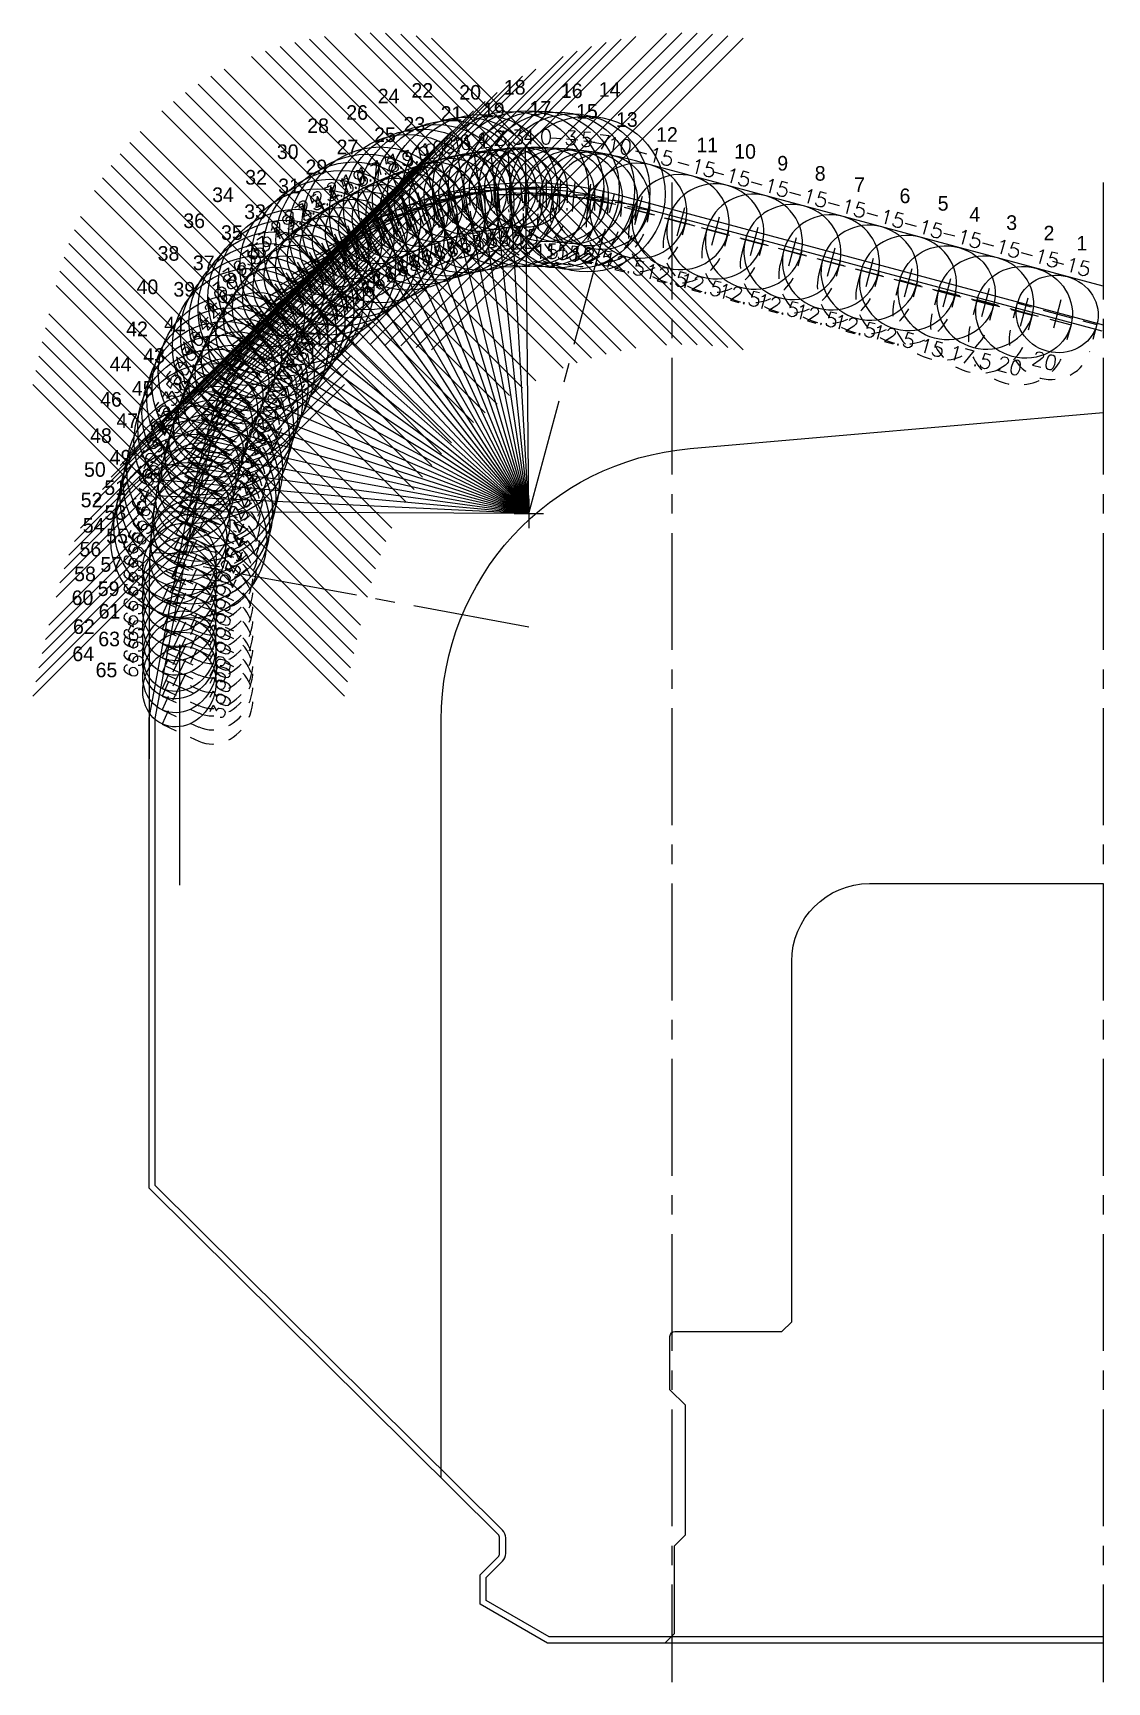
# Model space of a CAD drawing. Extents: x 34 to 150, y -20 to 22.
# Drawn here: x 83.56 to 90.46, y -10.13 to 0.45 of the extents above; entities that cross this region are included whole.
import ezdxf
from ezdxf.enums import TextEntityAlignment as Align

# ---------------------------------------------------------------- set-up
doc = ezdxf.new("R2010")
doc.units = 0
doc.header["$MEASUREMENT"] = 0
doc.header["$PDMODE"] = 35
doc.linetypes.add('CENTER2', pattern=[1.125, 0.75, -0.125, 0.125, -0.125])
doc.linetypes.add('HIDDEN2', pattern=[0.1875, 0.125, -0.0625])
doc.layers.get('0').update_dxf_attribs({"linetype": 'CONTINUOUS'})
for name, color, linetype in [('Blade1', 40, 'CONTINUOUS'), ('Blade3', 210, 'CONTINUOUS'), ('Blade5', 112, 'CONTINUOUS'), ('CDG-37977R1', 7, 'CONTINUOUS'), ('CLine', 5, 'CENTER2'), ('Dims', 4, 'CONTINUOUS'), ('TEXT', 3, 'CONTINUOUS')]:
    doc.layers.add(name, color=color, linetype=linetype)
for name, color, linetype, true_color in [('Blade2', 7, 'CONTINUOUS', 0xcccc00), ('Blade4', 7, 'CONTINUOUS', 0x00cccc), ('Blade6', 190, 'CONTINUOUS', 0x7f00ff), ('Blade7', 7, 'CONTINUOUS', 0xcc00cc)]:
    doc.layers.add(name, color=color, linetype=linetype, true_color=true_color)
doc.styles.add('RomanS', font='romans')

# ---------------------------------------------------------------- blocks, each defined once
blk = doc.blocks.new('CMark')
at = {"layer": 'CLine'}
for p, q in [((-0.094, 0), (0.094, 0)), ((0, 0.094), (0, -0.094))]:
    blk.add_line(p, q, dxfattribs=at)
blk = doc.blocks.new('1313@20')
for p, q in [((-0.17, 0), (-0.265, 0)), ((0.171, 0), (0.264, 0))]:
    blk.add_line(p, q)
at = {"color": 8, "linetype": 'HIDDEN2', "ltscale": 0.5}
blk.add_line((-0.265, 0), (-0.265, -0.178), dxfattribs=at)
at = {"color": 8, "linetype": 'HIDDEN2', "ltscale": 0.5, "flags": 128}
blk.add_lwpolyline([(0.264, 0), (0.264, -0.178)], dxfattribs=at)
blk.add_ellipse((0, 0), major_axis=(0.264, 0), ratio=0.939693)
at = {"color": 8, "linetype": 'HIDDEN2', "ltscale": 0.5}
blk.add_ellipse((0, -0.178), major_axis=(0.264, 0), ratio=0.939693, start_param=3.141593, end_param=6.283185, dxfattribs=at)
blk.add_blockref('CMark', (0, 0))
at = {"style": 'RomanS'}
blk.add_text('20', height=0.094, dxfattribs=at).set_placement((0, -0.311), align=Align.MIDDLE_CENTER)
blk.add_attdef('ANG', text='', height=0.094, dxfattribs=at).set_placement((0, 0.251), align=Align.BOTTOM_CENTER)
blk = doc.blocks.new('1613@12.5')
for p, q in [((-0.17, 0), (-0.312, 0)), ((0.171, 0), (0.312, 0))]:
    blk.add_line(p, q)
at = {"color": 8, "linetype": 'HIDDEN2', "ltscale": 0.5}
blk.add_line((-0.312, 0), (-0.312, -0.09), dxfattribs=at)
at = {"color": 8, "linetype": 'HIDDEN2', "ltscale": 0.5, "flags": 128}
blk.add_lwpolyline([(0.312, 0.022), (0.312, -0.09)], dxfattribs=at)
blk.add_ellipse((0, 0), major_axis=(-0.312, 0), ratio=0.97632, start_param=3.141593, end_param=9.424778)
at = {"color": 8, "linetype": 'HIDDEN2', "ltscale": 0.5}
blk.add_ellipse((0, -0.09), major_axis=(-0.312, 0), ratio=0.97632, start_param=0, end_param=3.141593, dxfattribs=at)
blk.add_blockref('CMark', (0, 0))
at = {"style": 'RomanS'}
blk.add_text('12.5', height=0.094, dxfattribs=at).set_placement((0, -0.355), align=Align.MIDDLE_CENTER)
blk.add_attdef('ANG', text='', height=0.094, dxfattribs=at).set_placement((0, 0.298), align=Align.BOTTOM_CENTER)
blk = doc.blocks.new('1313@15')
for p, q in [((-0.17, 0), (-0.265, 0)), ((0.171, 0), (0.264, 0))]:
    blk.add_line(p, q)
at = {"color": 8, "linetype": 'HIDDEN2', "ltscale": 0.5}
blk.add_line((-0.265, 0), (-0.265, -0.135), dxfattribs=at)
at = {"color": 8, "linetype": 'HIDDEN2', "ltscale": 0.5, "flags": 128}
blk.add_lwpolyline([(0.264, 0), (0.264, -0.135)], dxfattribs=at)
blk.add_ellipse((0, 0), major_axis=(0.264, 0), ratio=0.965926)
at = {"color": 8, "linetype": 'HIDDEN2', "ltscale": 0.5}
blk.add_ellipse((0, -0.135), major_axis=(0.264, 0), ratio=0.965926, start_param=3.141593, end_param=6.283185, dxfattribs=at)
blk.add_blockref('CMark', (0, 0))
at = {"style": 'RomanS'}
blk.add_text('15', height=0.094, dxfattribs=at).set_placement((0, -0.318), align=Align.MIDDLE_CENTER)
blk.add_attdef('ANG', text='', height=0.094, dxfattribs=at).set_placement((0, 0.251), align=Align.BOTTOM_CENTER)
blk = doc.blocks.new('1313@17')
for p, q in [((-0.17, 0), (-0.265, 0)), ((0.171, 0), (0.264, 0))]:
    blk.add_line(p, q)
at = {"color": 8, "linetype": 'HIDDEN2', "ltscale": 0.5}
blk.add_line((-0.265, 0), (-0.265, -0.152), dxfattribs=at)
at = {"color": 8, "linetype": 'HIDDEN2', "ltscale": 0.5, "flags": 128}
blk.add_lwpolyline([(0.264, 0), (0.264, -0.152)], dxfattribs=at)
blk.add_ellipse((0, 0), major_axis=(0.264, 0), ratio=0.956305)
at = {"color": 8, "linetype": 'HIDDEN2', "ltscale": 0.5}
blk.add_ellipse((0, -0.152), major_axis=(0.264, 0), ratio=0.92388, start_param=3.141593, end_param=6.283185, dxfattribs=at)
blk.add_blockref('CMark', (0, 0))
at = {"style": 'RomanS'}
blk.add_text('17', height=0.094, dxfattribs=at).set_placement((0, -0.311), align=Align.MIDDLE_CENTER)
blk.add_attdef('ANG', text='', height=0.094, dxfattribs=at).set_placement((0, 0.251), align=Align.BOTTOM_CENTER)
blk = doc.blocks.new('1313@19')
for p, q in [((-0.17, 0), (-0.265, 0)), ((0.171, 0), (0.264, 0))]:
    blk.add_line(p, q)
at = {"color": 8, "linetype": 'HIDDEN2', "ltscale": 0.5}
blk.add_line((-0.265, 0), (-0.265, -0.199), dxfattribs=at)
at = {"color": 8, "linetype": 'HIDDEN2', "ltscale": 0.5, "flags": 128}
blk.add_lwpolyline([(0.264, 0), (0.264, -0.199)], dxfattribs=at)
blk.add_ellipse((0, 0), major_axis=(0.264, 0), ratio=0.945519)
at = {"color": 8, "linetype": 'HIDDEN2', "ltscale": 0.5}
blk.add_ellipse((0, -0.199), major_axis=(0.264, 0), ratio=0.92388, start_param=3.141593, end_param=6.283185, dxfattribs=at)
blk.add_blockref('CMark', (0, 0))
at = {"style": 'RomanS'}
blk.add_text('19', height=0.094, dxfattribs=at).set_placement((0, -0.311), align=Align.MIDDLE_CENTER)
blk.add_attdef('ANG', text='', height=0.094, dxfattribs=at).set_placement((0, 0.251), align=Align.BOTTOM_CENTER)
blk = doc.blocks.new('1313@22')
for p, q in [((-0.17, 0), (-0.265, 0)), ((0.171, 0), (0.264, 0))]:
    blk.add_line(p, q)
at = {"color": 8, "linetype": 'HIDDEN2', "ltscale": 0.5}
blk.add_line((-0.265, 0), (-0.265, -0.195), dxfattribs=at)
at = {"color": 8, "linetype": 'HIDDEN2', "ltscale": 0.5, "flags": 128}
blk.add_lwpolyline([(0.264, 0), (0.264, -0.195)], dxfattribs=at)
blk.add_ellipse((0, 0), major_axis=(0.264, 0), ratio=0.927184)
at = {"color": 8, "linetype": 'HIDDEN2', "ltscale": 0.5}
blk.add_ellipse((0, -0.195), major_axis=(0.264, 0), ratio=0.927184, start_param=3.141593, end_param=6.283185, dxfattribs=at)
blk.add_blockref('CMark', (0, 0))
at = {"style": 'RomanS'}
blk.add_text('22', height=0.094, dxfattribs=at).set_placement((0, -0.318), align=Align.MIDDLE_CENTER)
blk.add_attdef('ANG', text='', height=0.094, dxfattribs=at).set_placement((0, 0.251), align=Align.BOTTOM_CENTER)
blk = doc.blocks.new('1313@25')
for p, q in [((-0.17, 0), (-0.265, 0)), ((0.171, 0), (0.264, 0))]:
    blk.add_line(p, q)
at = {"color": 8, "linetype": 'HIDDEN2', "ltscale": 0.5}
blk.add_line((-0.265, 0), (-0.265, -0.22), dxfattribs=at)
at = {"color": 8, "linetype": 'HIDDEN2', "ltscale": 0.5, "flags": 128}
blk.add_lwpolyline([(0.264, 0), (0.264, -0.22)], dxfattribs=at)
blk.add_ellipse((0, 0), major_axis=(0.264, 0), ratio=0.906308)
at = {"color": 8, "linetype": 'HIDDEN2', "ltscale": 0.5}
blk.add_ellipse((0, -0.22), major_axis=(0.264, 0), ratio=0.906308, start_param=3.141593, end_param=6.283185, dxfattribs=at)
blk.add_blockref('CMark', (0, 0))
at = {"style": 'RomanS'}
blk.add_text('25', height=0.094, dxfattribs=at).set_placement((0, -0.302), align=Align.MIDDLE_CENTER)
blk.add_attdef('ANG', text='', height=0.094, dxfattribs=at).set_placement((0, 0.251), align=Align.BOTTOM_CENTER)
blk = doc.blocks.new('1313@30')
for p, q in [((-0.17, 0), (-0.265, 0)), ((0.171, 0), (0.264, 0))]:
    blk.add_line(p, q)
at = {"color": 8, "linetype": 'HIDDEN2', "ltscale": 0.5}
blk.add_line((-0.265, 0), (-0.265, -0.26), dxfattribs=at)
at = {"color": 8, "linetype": 'HIDDEN2', "ltscale": 0.5, "flags": 128}
blk.add_lwpolyline([(0.264, 0), (0.264, -0.26)], dxfattribs=at)
blk.add_ellipse((0, 0), major_axis=(0.264, 0), ratio=0.866025)
at = {"color": 8, "linetype": 'HIDDEN2', "ltscale": 0.5}
blk.add_ellipse((0, -0.26), major_axis=(0.264, 0), ratio=0.866025, start_param=3.141593, end_param=6.283185, dxfattribs=at)
blk.add_blockref('CMark', (0, 0))
at = {"style": 'RomanS'}
blk.add_text('30', height=0.094, dxfattribs=at).set_placement((0, -0.292), align=Align.MIDDLE_CENTER)
blk.add_attdef('ANG', text='', height=0.094, dxfattribs=at).set_placement((0, 0.251), align=Align.BOTTOM_CENTER)
blk = doc.blocks.new('1313@16')
for p, q in [((-0.17, 0), (-0.265, 0)), ((0.171, 0), (0.264, 0))]:
    blk.add_line(p, q)
at = {"color": 8, "linetype": 'HIDDEN2', "ltscale": 0.5}
blk.add_line((-0.265, 0), (-0.265, -0.143), dxfattribs=at)
at = {"color": 8, "linetype": 'HIDDEN2', "ltscale": 0.5, "flags": 128}
blk.add_lwpolyline([(0.264, 0), (0.264, -0.143)], dxfattribs=at)
blk.add_ellipse((0, 0), major_axis=(0.264, 0), ratio=0.961262)
at = {"color": 8, "linetype": 'HIDDEN2', "ltscale": 0.5}
blk.add_ellipse((0, -0.143), major_axis=(0.264, 0), ratio=0.961262, start_param=3.141593, end_param=6.283185, dxfattribs=at)
blk.add_blockref('CMark', (0, 0))
at = {"style": 'RomanS'}
blk.add_text('16', height=0.094, dxfattribs=at).set_placement((0, -0.318), align=Align.MIDDLE_CENTER)
blk.add_attdef('ANG', text='', height=0.094, dxfattribs=at).set_placement((0, 0.251), align=Align.BOTTOM_CENTER)
blk = doc.blocks.new('1313@18')
for p, q in [((-0.17, 0), (-0.265, 0)), ((0.171, 0), (0.264, 0))]:
    blk.add_line(p, q)
at = {"color": 8, "linetype": 'HIDDEN2', "ltscale": 0.5}
blk.add_line((-0.265, 0), (-0.265, -0.161), dxfattribs=at)
at = {"color": 8, "linetype": 'HIDDEN2', "ltscale": 0.5, "flags": 128}
blk.add_lwpolyline([(0.264, 0), (0.264, -0.161)], dxfattribs=at)
blk.add_ellipse((0, 0), major_axis=(0.264, 0), ratio=0.951057)
at = {"color": 8, "linetype": 'HIDDEN2', "ltscale": 0.5}
blk.add_ellipse((0, -0.161), major_axis=(0.264, 0), ratio=0.951057, start_param=3.141593, end_param=6.283185, dxfattribs=at)
blk.add_blockref('CMark', (0, 0))
at = {"style": 'RomanS'}
blk.add_text('18', height=0.094, dxfattribs=at).set_placement((0, -0.318), align=Align.MIDDLE_CENTER)
blk.add_attdef('ANG', text='', height=0.094, dxfattribs=at).set_placement((0, 0.251), align=Align.BOTTOM_CENTER)
blk = doc.blocks.new('1313@21')
for p, q in [((-0.17, 0), (-0.265, 0)), ((0.171, 0), (0.264, 0))]:
    blk.add_line(p, q)
at = {"color": 8, "linetype": 'HIDDEN2', "ltscale": 0.5}
blk.add_line((-0.265, 0), (-0.265, -0.199), dxfattribs=at)
at = {"color": 8, "linetype": 'HIDDEN2', "ltscale": 0.5, "flags": 128}
blk.add_lwpolyline([(0.264, 0), (0.264, -0.199)], dxfattribs=at)
blk.add_ellipse((0, 0), major_axis=(0.264, 0), ratio=0.93358)
at = {"color": 8, "linetype": 'HIDDEN2', "ltscale": 0.5}
blk.add_ellipse((0, -0.199), major_axis=(0.264, 0), ratio=0.92388, start_param=3.141593, end_param=6.283185, dxfattribs=at)
blk.add_blockref('CMark', (0, 0))
at = {"style": 'RomanS'}
blk.add_text('21', height=0.094, dxfattribs=at).set_placement((0, -0.311), align=Align.MIDDLE_CENTER)
blk.add_attdef('ANG', text='', height=0.094, dxfattribs=at).set_placement((0, 0.251), align=Align.BOTTOM_CENTER)
blk = doc.blocks.new('1313@24')
for p, q in [((-0.17, 0), (-0.265, 0)), ((0.171, 0), (0.264, 0))]:
    blk.add_line(p, q)
at = {"color": 8, "linetype": 'HIDDEN2', "ltscale": 0.5}
blk.add_line((-0.265, 0), (-0.265, -0.212), dxfattribs=at)
at = {"color": 8, "linetype": 'HIDDEN2', "ltscale": 0.5, "flags": 128}
blk.add_lwpolyline([(0.264, 0), (0.264, -0.212)], dxfattribs=at)
blk.add_ellipse((0, 0), major_axis=(0.264, 0), ratio=0.913535)
at = {"color": 8, "linetype": 'HIDDEN2', "ltscale": 0.5}
blk.add_ellipse((0, -0.212), major_axis=(0.264, 0), ratio=0.913535, start_param=3.141593, end_param=6.283185, dxfattribs=at)
blk.add_blockref('CMark', (0, 0))
at = {"style": 'RomanS'}
blk.add_text('24', height=0.094, dxfattribs=at).set_placement((0, -0.318), align=Align.MIDDLE_CENTER)
blk.add_attdef('ANG', text='', height=0.094, dxfattribs=at).set_placement((0, 0.251), align=Align.BOTTOM_CENTER)
blk = doc.blocks.new('1313@23')
for p, q in [((-0.17, 0), (-0.265, 0)), ((0.171, 0), (0.264, 0))]:
    blk.add_line(p, q)
at = {"color": 8, "linetype": 'HIDDEN2', "ltscale": 0.5}
blk.add_line((-0.265, 0), (-0.265, -0.199), dxfattribs=at)
at = {"color": 8, "linetype": 'HIDDEN2', "ltscale": 0.5, "flags": 128}
blk.add_lwpolyline([(0.264, 0), (0.264, -0.199)], dxfattribs=at)
blk.add_ellipse((0, 0), major_axis=(0.264, 0), ratio=0.920505)
at = {"color": 8, "linetype": 'HIDDEN2', "ltscale": 0.5}
blk.add_ellipse((0, -0.199), major_axis=(0.264, 0), ratio=0.92388, start_param=3.141593, end_param=6.283185, dxfattribs=at)
blk.add_blockref('CMark', (0, 0))
at = {"style": 'RomanS'}
blk.add_text('23', height=0.094, dxfattribs=at).set_placement((0, -0.311), align=Align.MIDDLE_CENTER)
blk.add_attdef('ANG', text='', height=0.094, dxfattribs=at).set_placement((0, 0.251), align=Align.BOTTOM_CENTER)
blk = doc.blocks.new('1613@15')
for p, q in [((-0.17, 0), (-0.312, 0)), ((0.171, 0), (0.312, 0))]:
    blk.add_line(p, q)
at = {"color": 8, "linetype": 'HIDDEN2', "ltscale": 0.5}
blk.add_line((-0.312, 0), (-0.312, -0.135), dxfattribs=at)
at = {"color": 8, "linetype": 'HIDDEN2', "ltscale": 0.5, "flags": 128}
blk.add_lwpolyline([(0.312, 0), (0.312, -0.135)], dxfattribs=at)
blk.add_ellipse((0, 0), major_axis=(-0.312, 0), ratio=0.965926, start_param=-3.141592653589793, end_param=3.141592653589793)
at = {"color": 8, "linetype": 'HIDDEN2', "ltscale": 0.5}
blk.add_ellipse((0, -0.135), major_axis=(-0.312, 0), ratio=0.965926, start_param=0, end_param=3.141593, dxfattribs=at)
blk.add_blockref('CMark', (0, 0))
at = {"style": 'RomanS'}
blk.add_text('15', height=0.094, dxfattribs=at).set_placement((0, -0.364), align=Align.MIDDLE_CENTER)
blk.add_attdef('ANG', text='', height=0.094, dxfattribs=at).set_placement((0, 0.298), align=Align.BOTTOM_CENTER)
blk = doc.blocks.new('1613@20')
for p, q in [((-0.17, 0), (-0.312, 0)), ((0.171, 0), (0.312, 0))]:
    blk.add_line(p, q)
at = {"color": 8, "linetype": 'HIDDEN2', "ltscale": 0.5}
blk.add_line((-0.312, 0), (-0.312, -0.178), dxfattribs=at)
at = {"color": 8, "linetype": 'HIDDEN2', "ltscale": 0.5, "flags": 128}
blk.add_lwpolyline([(0.312, 0), (0.312, -0.178)], dxfattribs=at)
blk.add_ellipse((0, 0), major_axis=(-0.312, 0), ratio=0.939693, start_param=-3.141592653589793, end_param=3.141592653589793)
at = {"color": 8, "linetype": 'HIDDEN2', "ltscale": 0.5}
blk.add_ellipse((0, -0.178), major_axis=(-0.312, 0), ratio=0.939693, start_param=0, end_param=3.141593, dxfattribs=at)
blk.add_blockref('CMark', (0, 0))
at = {"style": 'RomanS'}
blk.add_text('20', height=0.094, dxfattribs=at).set_placement((0, -0.356), align=Align.MIDDLE_CENTER)
blk.add_attdef('ANG', text='', height=0.094, dxfattribs=at).set_placement((0, 0.298), align=Align.BOTTOM_CENTER)
blk = doc.blocks.new('1613@17.5')
for p, q in [((-0.17, 0), (-0.312, 0)), ((0.171, 0), (0.312, 0))]:
    blk.add_line(p, q)
at = {"color": 8, "linetype": 'HIDDEN2', "ltscale": 0.5}
blk.add_line((-0.312, 0), (-0.312, -0.159), dxfattribs=at)
at = {"color": 8, "linetype": 'HIDDEN2', "ltscale": 0.5, "flags": 128}
blk.add_lwpolyline([(0.312, 0), (0.312, -0.159)], dxfattribs=at)
at = {"extrusion": (0, 0, -1)}
blk.add_ellipse((0, 0), major_axis=(-0.312, 0), ratio=0.953717, start_param=-3.141592653589793, end_param=3.141592653589793, dxfattribs=at)
at = {"color": 8, "linetype": 'HIDDEN2', "ltscale": 0.5}
blk.add_ellipse((0, -0.159), major_axis=(0.312, 0), ratio=0.953717, start_param=3.141593, end_param=6.283185, dxfattribs=at)
blk.add_blockref('CMark', (0, 0))
at = {"style": 'RomanS'}
blk.add_text('17.5', height=0.094, dxfattribs=at).set_placement((0, -0.364), align=Align.MIDDLE_CENTER)
blk.add_attdef('ANG', text='', height=0.094, dxfattribs=at).set_placement((0, 0.298), align=Align.BOTTOM_CENTER)

msp = doc.modelspace()

# ---------------------------------------------------------------- linework, layer by layer
at = {"linetype": 'ByBlock', "flags": 128}
msp.add_lwpolyline([(86.18268, -8.82288), (86.18268, -3.95851, -0.38887873), (87.78015, -2.21517), (90.43268, -1.9831)], format="xyb", dxfattribs=at)
at = {"layer": 'Blade1'}
for q in [(86.50276, -0.3), (85.76854, -0.50266), (85.13433, -0.91511), (84.65157, -1.50363), (84.66292, -2.2545)]:
    msp.add_line((86.74518, -2.6325), q, dxfattribs=at)
at = {"layer": 'Blade2'}
for q in [(86.61357, -0.28969), (85.86908, -0.45997), (85.21696, -0.84439), (84.73189, -1.42393), (84.44667, -2.10777)]:
    msp.add_line((86.74518, -2.6325), q, dxfattribs=at)
at = {"layer": 'Blade3'}
for q in [(86.7248, -0.28437), (85.97139, -0.42177), (85.30253, -0.77744), (84.78579, -1.32974), (84.47822, -2.00647)]:
    msp.add_line((86.74518, -2.6325), q, dxfattribs=at)
at = {"layer": 'Blade4'}
for q in [(86.07527, -0.3881), (85.39087, -0.71435), (84.84284, -1.23703), (84.51282, -1.90643), (84.33764, -2.62061)]:
    msp.add_line((86.74518, -2.6325), q, dxfattribs=at)
at = {"layer": 'Blade5'}
for q in [(86.18054, -0.35904), (85.48181, -0.65523), (84.90595, -1.14817), (84.55043, -1.80772), (84.35291, -2.51803)]:
    msp.add_line((86.74518, -2.6325), q, dxfattribs=at)
at = {"layer": 'Blade6'}
for q in [(86.28701, -0.33464), (85.57518, -0.60019), (84.97874, -1.06706), (84.59102, -1.71033), (84.37144, -2.41521)]:
    msp.add_line((86.74518, -2.6325), q, dxfattribs=at)
at = {"layer": 'Blade7'}
for q in [(86.39448, -0.31494), (85.67081, -0.5493), (85.05492, -0.98933), (84.63458, -1.61427), (84.39323, -2.31246)]:
    msp.add_line((86.74518, -2.6325), q, dxfattribs=at)
at = {"layer": 'CDG-37977R1', "color": 7, "linetype": 'Continuous', "flags": 128}
for points in [[(90.43268, -9.8825), (86.86569, -9.8825), (86.43268, -9.6325), (86.43268, -9.445), (86.54852, -9.32915, 0.19891237), (86.55768, -9.30706), (86.55768, -9.20801, 0.199913), (86.54844, -9.18583), (84.30768, -6.96226), (84.30768, -3.945), (84.49518, -2.945, -0.02112914), (84.69593, -2.07015, -0.4124498), (87.29517, -0.57991), (90.43268, -1.4206)], [(85.87611, -0.73725, -0.08177785), (86.52965, -0.55867, -0.08177785)], [(86.52965, -0.55867, -0.08321104), (87.21751, -0.60171)], [(86.59945, -0.5526, -0.00000535), (86.59949, -0.5526)], [(85.31878, -1.11177, -0.08104073), (85.87611, -0.73725)], [(84.90996, -1.64295, -0.08089726), (85.31878, -1.11177)], [(84.68728, -2.25892, -0.00435385), (84.73451, -2.08074, -0.05673279), (84.90996, -1.64295)], [(84.5451, -2.89602, -0.01542111), (84.68728, -2.25892)], [(90.43268, -9.8425), (86.87641, -9.8425), (86.47268, -9.60941), (86.47268, -9.46157), (86.57681, -9.35744, 0.19891237), (86.59768, -9.30706), (86.59768, -9.20801, 0.199913), (86.57661, -9.15744), (84.34768, -6.9456), (84.34768, -3.94872), (84.5345, -2.95233, -0.00039591), (84.53757, -2.93585, -0.00039591)], [(87.61768, -9.8825), (87.68018, -9.82), (87.68018, -9.2575), (87.75033, -9.18735), (87.75033, -8.3564), (87.65143, -8.2575), (87.65143, -7.91375, -0.41421356), (87.68268, -7.8825), (88.37018, -7.8825), (88.43268, -7.82), (88.43268, -5.5075, -0.41421356), (88.93268, -5.0075), (90.43268, -5.0075)]]:
    msp.add_lwpolyline(points, format="xyb", dxfattribs=at)
msp.add_lwpolyline([(87.28481, -0.61854), (90.42232, -1.45924)], dxfattribs=at)
at = {"layer": 'CLine'}
for p, q in [((87.66378, -0.5075), (87.66378, -10.1325)), ((90.43268, -0.5075), (90.43268, -10.1325))]:
    msp.add_line(p, q, dxfattribs=at)
at = {"layer": 'CLine', "color": 1}
for p, q in [((86.74518, -2.6325), (87.29517, -0.57991)), ((86.74518, -3.36216), (84.49518, -2.945))]:
    msp.add_line(p, q, dxfattribs=at)
at = {"layer": 'CLine', "color": 1, "linetype": 'ByBlock', "flags": 128}
for points in [[(86.7248, -0.28437, 0.21573543), (84.88374, -1.17442, 0.14845437), (84.30768, -3.07186), (84.30768, -4.20681)], [(86.86642, -0.28483, 0.01427911), (86.7248, -0.28437)], [(87.42955, -0.36808, 0.05741071), (86.86803, -0.28488, 0.04116075)]]:
    msp.add_lwpolyline(points, format="xyb", dxfattribs=at)
msp.add_lwpolyline([(90.43268, -1.17277), (87.42955, -0.36808)], dxfattribs=at)
at = {"layer": 'Dims'}
for p in [(86.62824, -0.55078), (86.72709, -0.54758), (86.82598, -0.54907), (86.92469, -0.55524), (87.02299, -0.56609), (87.12067, -0.58159)]:
    msp.add_point(p, dxfattribs=at)
at = {"layer": 'TEXT'}
for p, q in [((84.55586, -2.89662), (84.3129, -2.88317)), ((84.50328, -3.47347), (84.50328, -5.01845))]:
    msp.add_line(p, q, dxfattribs=at)
for p in [(86.43322, -0.57097), (86.05637, -0.66456), (86.14884, -0.6346), (86.24261, -0.60897), (86.33747, -0.58775), (85.7895, -0.77942), (85.96539, -0.69881), (85.62256, -0.87552), (85.70492, -0.82554), (85.46521, -0.98662), (85.5426, -0.92925), (85.39055, -1.0475), (85.25018, -1.17915), (85.18476, -1.24963), (85.064, -1.39926), (85.12265, -1.32306), (85.00892, -1.4781), (84.95754, -1.55938), (84.86729, -1.72654), (84.82842, -1.81196), (84.79344, -1.89904), (84.76241, -1.98761), (84.7354, -2.07749), (84.71094, -2.1681), (84.66456, -2.34938), (84.64265, -2.44004), (84.62153, -2.53088), (84.60122, -2.62191), (84.5817, -2.71312), (84.563, -2.80449)]:
    msp.add_point(p, dxfattribs=at)

# ---------------------------------------------------------------- block references
at = {"color": 200, "linetype": 'ByBlock'}
msp.add_blockref('CMark', (86.74518, -2.6325), dxfattribs=at)
at = {"layer": 'Blade1'}
for name, p, rotation, values in [('1313@15', (86.52912, -0.55413), 4.300000000000004, {'ANG': '4.3'}), ('1613@12.5', (87.21084, -0.63039), 350.0000000000001, {'ANG': '-10'}), ('1313@15', (85.87508, -0.735), 17.8, {'ANG': '17.8'}), ('1613@12.5', (87.94274, -0.82145), 345, {'ANG': '-15'}), ('1613@12.5', (88.68471, -1.02026), 345, {'ANG': '-15'}), ('1313@17', (85.30769, -1.09994), 31.2, {'ANG': '31.2'}), ('1613@15', (89.42751, -1.21593), 345, {'ANG': '-15'}), ('1313@20', (90.13684, -1.35081), 345, {'ANG': '-15'}), ('1313@19', (84.90227, -1.63881), 44.5, {'ANG': '44.5'}), ('1313@22', (84.66292, -2.2545), 57.60000000000001, {'ANG': '57.6'}), ('1313@25', (84.55586, -2.89662), 65, {'ANG': '65'}), ('1313@30', (84.50328, -3.51552), 65, {'ANG': '65'})]:
    msp.add_blockref(name, p, dxfattribs=dict(at, rotation=rotation)).add_auto_attribs(values)
at = {"layer": 'Blade2'}
for name, p, rotation, values in [('1313@15', (86.6279, -0.54478), 2.3, {'ANG': '2.3'}), ('1313@15', (85.96467, -0.69701), 15.9, {'ANG': '15.9'}), ('1313@17', (85.38157, -1.03699), 29.3, {'ANG': '29.3'}), ('1313@19', (84.94723, -1.55319), 42.60000000000001, {'ANG': '42.6'}), ('1313@21', (84.68951, -2.1632), 55.7, {'ANG': '55.7'}), ('1313@25', (84.563, -2.80449), 65, {'ANG': '65'}), ('1313@30', (84.50328, -3.41202), 65, {'ANG': '65'})]:
    msp.add_blockref(name, p, dxfattribs=dict(at, rotation=rotation)).add_auto_attribs(values)
at = {"layer": 'Blade3'}
for name, p, rotation, values in [('1313@15', (86.72702, -0.53985), 0.4, {'ANG': '.4'}), ('1313@15', (86.05581, -0.66298), 13.9, {'ANG': '13.9'}), ('1613@12.5', (87.4481, -0.68891), 345, {'ANG': '-15'}), ('1613@12.5', (88.19007, -0.88772), 345, {'ANG': '-15'}), ('1313@17', (85.45803, -0.97739), 27.4, {'ANG': '27.4'}), ('1613@12.5', (88.93203, -1.08653), 345, {'ANG': '-15'}), ('1613@17.5', (89.67582, -1.27852), 345, {'ANG': '-15'}), ('1313@18', (84.99601, -1.46951), 40.70000000000001, {'ANG': '40.7'}), ('1313@21', (84.71819, -2.07273), 53.8, {'ANG': '53.8'}), ('1313@24', (84.5817, -2.71312), 65, {'ANG': '65'}), ('1313@30', (84.50328, -3.31892), 65, {'ANG': '65'})]:
    msp.add_blockref(name, p, dxfattribs=dict(at, rotation=rotation)).add_auto_attribs(values)
at = {"layer": 'Blade4'}
msp.add_blockref('1613@15', (86.85596, -0.5866), dxfattribs=at).add_auto_attribs({'ANG': '0'})
for name, p, rotation, values in [('1313@15', (86.14836, -0.63297), 12, {'ANG': '12'}), ('1313@16', (85.53768, -0.92228), 25.4, {'ANG': '25.4'}), ('1313@18', (85.04632, -1.3863), 38.8, {'ANG': '38.8'}), ('1313@20', (84.75081, -1.98384), 52.00000000000001, {'ANG': '52'}), ('1313@24', (84.58289, -2.62182), 64.80000000000001, {'ANG': '64.8'}), ('1313@30', (84.50328, -3.22742), 65, {'ANG': '65'})]:
    msp.add_blockref(name, p, dxfattribs=dict(at, rotation=rotation)).add_auto_attribs(values)
at = {"layer": 'Blade5'}
for name, p, rotation, values in [('1613@15', (86.94359, -0.59098), 357, {'ANG': '-3'}), ('1313@15', (86.24213, -0.60703), 10.10000000000001, {'ANG': '10.1'}), ('1613@12.5', (87.71957, -0.76165), 345, {'ANG': '-15'}), ('1313@16', (85.61883, -0.86969), 23.5, {'ANG': '23.5'}), ('1613@12.5', (88.43739, -0.95399), 345, {'ANG': '-15'}), ('1613@12.5', (89.17935, -1.1528), 345, {'ANG': '-15'}), ('1313@18', (85.10228, -1.30661), 36.9, {'ANG': '36.9'}), ('1613@20', (89.92427, -1.34055), 345, {'ANG': '-15'}), ('1313@20', (84.78459, -1.89572), 50.1, {'ANG': '50.1'}), ('1313@23', (84.5993, -2.52982), 63, {'ANG': '63'}), ('1313@30', (84.50328, -3.13372), 65, {'ANG': '65'}), ('1313@30', (84.50328, -3.74371), 65, {'ANG': '65'})]:
    msp.add_blockref(name, p, dxfattribs=dict(at, rotation=rotation)).add_auto_attribs(values)
at = {"layer": 'Blade6'}
for name, p, rotation, values in [('1313@15', (86.33697, -0.58522), 8.100000000000001, {'ANG': '8.1'}), ('1613@15', (87.03207, -0.59914), 355, {'ANG': '-5'}), ('1313@16', (85.70214, -0.82071), 21.6, {'ANG': '21.6'}), ('1313@17', (85.16848, -1.23521), 35, {'ANG': '35'}), ('1313@20', (84.82087, -1.80872), 48.3, {'ANG': '48.3'}), ('1313@23', (84.61692, -2.43768), 61.20000000000001, {'ANG': '61.2'}), ('1313@30', (84.50328, -3.04262), 65, {'ANG': '65'}), ('1313@30', (84.50328, -3.65261), 65, {'ANG': '65'})]:
    msp.add_blockref(name, p, dxfattribs=dict(at, rotation=rotation)).add_auto_attribs(values)
at = {"layer": 'Blade7'}
for name, p, rotation, values in [('1313@15', (86.43271, -0.56757), 6.2, {'ANG': '6.2'}), ('1613@15', (87.12924, -0.61235), 353, {'ANG': '-7'}), ('1313@16', (85.78743, -0.77542), 19.7, {'ANG': '19.7'}), ('1313@17', (85.23666, -1.16601), 33.1, {'ANG': '33.1'}), ('1313@19', (84.86096, -1.72348), 46.4, {'ANG': '46.4'}), ('1313@22', (84.63885, -2.34588), 59.39999999999999, {'ANG': '59.4'}), ('1313@30', (84.50328, -2.95332), 65, {'ANG': '65'}), ('1313@30', (84.50328, -3.56331), 65, {'ANG': '65'})]:
    msp.add_blockref(name, p, dxfattribs=dict(at, rotation=rotation)).add_auto_attribs(values)

# ---------------------------------------------------------------- texts
at = {"layer": 'Blade1'}
for s, p in [('20', (86.29924, 0.02464)), ('13', (87.3051, -0.15008)), ('27', (85.51173, -0.32627)), ('10', (88.06389, -0.3547)), ('7', (88.83315, -0.56882)), ('34', (84.71304, -0.63271)), ('4', (89.57278, -0.75904)), ('1', (90.26065, -0.94341)), ('41', (84.40434, -1.46266)), ('48', (83.92943, -2.17879)), ('55', (84.03275, -2.82216)), ('62', (83.81999, -3.40509))]:
    msp.add_text(s, height=0.09375, dxfattribs=at).set_placement(p)
at = {"layer": 'Blade2'}
for s, p in [('19', (86.45121, -0.08859)), ('26', (85.57375, -0.10497)), ('33', (84.91877, -0.74144)), ('40', (84.2277, -1.22368)), ('47', (84.09854, -2.08298)), ('54', (83.88275, -2.75487)), ('61', (83.98462, -3.3064))]:
    msp.add_text(s, height=0.09375, dxfattribs=at).set_placement(p)
at = {"layer": 'Blade3'}
for s, p in [('18', (86.58538, 0.05704)), ('25', (85.75227, -0.24751)), ('12', (87.56229, -0.24593)), ('9', (88.34026, -0.4307)), ('32', (84.92524, -0.52076)), ('6', (89.12496, -0.63986)), ('3', (89.80978, -0.81161)), ('39', (84.46423, -1.23984)), ('46', (83.99406, -1.94627)), ('53', (84.02206, -2.67289)), ('60', (83.81089, -3.21938))]:
    msp.add_text(s, height=0.09375, dxfattribs=at).set_placement(p)
at = {"layer": 'Blade4'}
for s, p in [('24', (85.77558, 0.0004)), ('17', (86.7502, -0.07846)), ('31', (85.13689, -0.57601)), ('38', (84.36298, -1.00948)), ('45', (84.19754, -1.87602)), ('52', (83.86911, -2.59216)), ('59', (83.9789, -3.16156))]:
    msp.add_text(s, height=0.09375, dxfattribs=at).set_placement(p)
at = {"layer": 'Blade5'}
for s, p in [('16', (86.95151, 0.03473)), ('23', (85.94116, -0.18068)), ('30', (85.12827, -0.35641)), ('11', (87.82079, -0.31322)), ('8', (88.58061, -0.49568)), ('5', (89.36984, -0.68807)), ('2', (90.04915, -0.87908)), ('37', (84.58917, -1.06976)), ('44', (84.05536, -1.71993)), ('51', (84.02099, -2.5125)), ('58', (83.82708, -3.06651)), ('65', (83.96495, -3.68306))]:
    msp.add_text(s, height=0.09375, dxfattribs=at).set_placement(p)
at = {"layer": 'Blade6'}
for s, p in [('22', (85.99216, 0.03673)), ('15', (87.04871, -0.09791)), ('29', (85.31246, -0.45437)), ('36', (84.52778, -0.79957)), ('43', (84.27078, -1.66503)), ('50', (83.89065, -2.39624)), ('57', (83.9959, -3.00588)), ('64', (83.81581, -3.57961))]:
    msp.add_text(s, height=0.09375, dxfattribs=at).set_placement(p)
at = {"layer": 'Blade7'}
for s, p in [('14', (87.19416, 0.04294)), ('28', (85.32323, -0.18956)), ('21', (86.17974, -0.11122)), ('35', (84.77013, -0.876)), ('42', (84.16091, -1.49387)), ('49', (84.05546, -2.31766)), ('56', (83.86153, -2.90763)), ('63', (83.982, -3.48434))]:
    msp.add_text(s, height=0.09375, dxfattribs=at).set_placement(p)

doc.saveas('drawing.dxf')
